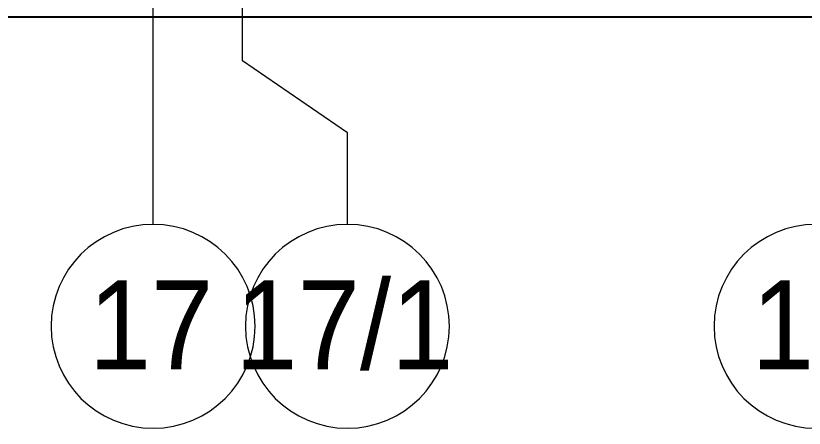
# Model space of a CAD drawing. Header units: millimetres. Extents: x -164500 to 426394, y -23753 to 102118.
# Drawn here: x 59447 to 65632, y -3642 to -405 of the extents above; entities that cross this region are included whole.
import ezdxf

# ---------------------------------------------------------------- set-up
doc = ezdxf.new("R2010")
doc.units = ezdxf.units.MM
doc.layers.add('Оси', color=7, linetype='Continuous', lineweight=9)
doc.layers.add('Оси-1', color=7, linetype='Continuous', lineweight=20)
doc.styles.add('Arial', font='arial.ttf', dxfattribs={"width": 0.9, "height": 700})

# ---------------------------------------------------------------- blocks, each defined once
blk = doc.blocks.new('Ось сетки - D8-29747960-Объем проектирования 1 этажа')
at = {"layer": 'Оси-1'}
for start, end in [(360, 180), (180, 360)]:
    blk.add_arc((0, 0), 4, start, end, dxfattribs=at)

msp = doc.modelspace()

# ---------------------------------------------------------------- linework, layer by layer
msp.add_line((72344.702, -416.062), (-225.298, -416.062))
at = {"layer": 'Оси'}
for points in [[(60524.702, -2042.321), (60524.702, 2957.679), (60524.702, 22262.009), (60524.702, 27262.009)], [(62048.869, -2042.321), (62048.869, -1322.84), (61224.702, -759.518), (61224.702, 4240.482), (61224.702, 22262.009), (61224.702, 27262.009)]]:
    msp.add_lwpolyline(points, dxfattribs=at)

# ---------------------------------------------------------------- block references
at = {"layer": 'Оси-1', "xscale": 199.9999999999999, "yscale": 199.9999999999999, "zscale": 199.9999999999999}
for p in [(60524.702, -2842.321), (62048.869, -2842.321), (65724.702, -2842.321)]:
    msp.add_blockref('Ось сетки - D8-29747960-Объем проектирования 1 этажа', p, dxfattribs=at)

# ---------------------------------------------------------------- texts
at = {"layer": 'Оси', "char_height": 700, "attachment_point": 1, "style": 'Arial'}
for s, insert, width in [('17/1', (61168.337, -2481.028), 2121.26512), ('18', (65219.47, -2481.028), 1212.1515), ('17', (60019.47, -2481.028), 1212.1515)]:
    msp.add_mtext(s, dxfattribs=dict(at, insert=insert, width=width))

doc.saveas('drawing.dxf')
